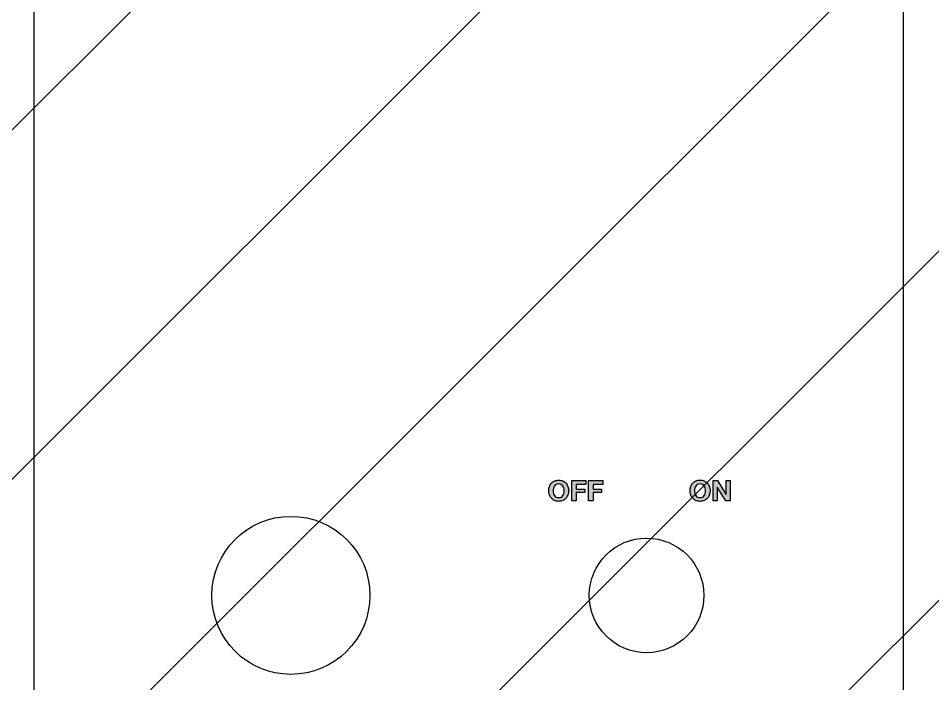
# Model space of a CAD drawing. Header units: millimetres. Extents: x 0 to 16408, y 0 to 11536.
# Drawn here: x 11345.4 to 11576.7, y 4565.7 to 4734.1 of the extents above; entities that cross this region are included whole.
import ezdxf

# ---------------------------------------------------------------- set-up
doc = ezdxf.new("R2010")
doc.units = ezdxf.units.MM
doc.header["$MEASUREMENT"] = 0
doc.linetypes.add('HIDDEN', pattern=[9.525, 6.35, -3.175])
doc.layers.get('0').update_dxf_attribs({"lineweight": 25})
doc.layers.add('DIM', color=3, linetype='Continuous', lineweight=9)
doc.layers.add('H', color=2, linetype='HIDDEN', lineweight=15)

msp = doc.modelspace()

# ---------------------------------------------------------------- hatches: boundary and pattern name
h = msp.add_hatch(color=256)
h.paths.add_polyline_path([(11489.655, 4611.98), (11489.655, 4617.117), (11493.266, 4617.117), (11493.266, 4616.168), (11490.784, 4616.168), (11490.784, 4614.981), (11492.935, 4614.981), (11492.935, 4614.103), (11490.784, 4614.103), (11490.784, 4611.98)])
h.paths.add_polyline_path([(11485.388, 4611.98), (11485.388, 4617.117), (11489, 4617.117), (11489, 4616.168), (11486.518, 4616.168), (11486.518, 4614.981), (11488.669, 4614.981), (11488.669, 4614.103), (11486.518, 4614.103), (11486.518, 4611.98)])
edge = h.paths.add_edge_path(flags=16)
edge.add_spline(control_points=[(11480.773, 4615.182), (11480.722, 4614.971), (11480.697, 4614.753), (11480.697, 4614.527), (11480.697, 4614.312), (11480.722, 4614.102), (11480.773, 4613.898)], knot_values=[14, 14, 14, 14, 15, 15, 15, 16, 16, 16, 16], degree=3, periodic=0)
edge.add_spline(control_points=[(11480.773, 4613.898), (11480.823, 4613.694), (11480.903, 4613.511), (11481.013, 4613.347), (11481.124, 4613.184), (11481.268, 4613.054), (11481.445, 4612.956)], knot_values=[0, 0, 0, 0, 1, 1, 1, 2, 2, 2, 2], degree=3, periodic=0)
edge.add_spline(control_points=[(11481.445, 4612.956), (11481.623, 4612.857), (11481.839, 4612.808), (11482.093, 4612.808), (11482.347, 4612.808), (11482.563, 4612.857), (11482.74, 4612.956)], knot_values=[2, 2, 2, 2, 3, 3, 3, 4, 4, 4, 4], degree=3, periodic=0)
edge.add_spline(control_points=[(11482.74, 4612.956), (11482.918, 4613.054), (11483.062, 4613.184), (11483.172, 4613.347)], knot_values=[4, 4, 4, 4, 5, 5, 5, 5], degree=3, periodic=0)
edge.add_spline(control_points=[(11483.172, 4613.347), (11483.282, 4613.511), (11483.363, 4613.694), (11483.413, 4613.898), (11483.463, 4614.102), (11483.489, 4614.312), (11483.489, 4614.527), (11483.489, 4614.753), (11483.463, 4614.971), (11483.413, 4615.182)], knot_values=[5, 5, 5, 5, 6, 6, 6, 7, 7, 7, 8, 8, 8, 8], degree=3, periodic=0)
edge.add_spline(control_points=[(11483.413, 4615.182), (11483.363, 4615.393), (11483.282, 4615.581), (11483.172, 4615.747)], knot_values=[8, 8, 8, 8, 9, 9, 9, 9], degree=3, periodic=0)
edge.add_spline(control_points=[(11483.172, 4615.747), (11483.062, 4615.912), (11482.918, 4616.044), (11482.74, 4616.143)], knot_values=[9, 9, 9, 9, 10, 10, 10, 10], degree=3, periodic=0)
edge.add_spline(control_points=[(11482.74, 4616.143), (11482.563, 4616.241), (11482.347, 4616.29), (11482.093, 4616.29), (11481.839, 4616.29), (11481.623, 4616.241), (11481.445, 4616.143)], knot_values=[10, 10, 10, 10, 11, 11, 11, 12, 12, 12, 12], degree=3, periodic=0)
edge.add_spline(control_points=[(11481.445, 4616.143), (11481.268, 4616.044), (11481.124, 4615.912), (11481.013, 4615.747), (11480.903, 4615.581), (11480.823, 4615.393), (11480.773, 4615.182)], knot_values=[12, 12, 12, 12, 13, 13, 13, 14, 14, 14, 14], degree=3, periodic=0)
edge = h.paths.add_edge_path()
edge.add_spline(control_points=[(11479.74, 4615.596), (11479.625, 4615.267), (11479.567, 4614.911), (11479.567, 4614.527), (11479.567, 4614.153), (11479.625, 4613.804), (11479.74, 4613.481), (11479.855, 4613.157), (11480.021, 4612.875), (11480.237, 4612.635)], knot_values=[-16, -16, -16, -16, -15, -15, -15, -14, -14, -14, -13, -13, -13, -13], degree=3, periodic=0)
edge.add_spline(control_points=[(11480.237, 4612.635), (11480.453, 4612.395), (11480.717, 4612.207), (11481.031, 4612.07), (11481.346, 4611.934), (11481.699, 4611.865), (11482.093, 4611.865), (11482.491, 4611.865), (11482.846, 4611.934), (11483.158, 4612.07), (11483.47, 4612.207), (11483.733, 4612.395), (11483.949, 4612.635)], knot_values=[-13, -13, -13, -13, -12, -12, -12, -11, -11, -11, -10, -10, -10, -9, -9, -9, -9], degree=3, periodic=0)
edge.add_spline(control_points=[(11483.949, 4612.635), (11484.165, 4612.875), (11484.33, 4613.157), (11484.445, 4613.481), (11484.561, 4613.804), (11484.618, 4614.153), (11484.618, 4614.527), (11484.618, 4614.911), (11484.561, 4615.267), (11484.445, 4615.596), (11484.33, 4615.925), (11484.165, 4616.211), (11483.949, 4616.455)], knot_values=[-9, -9, -9, -9, -8, -8, -8, -7, -7, -7, -6, -6, -6, -5, -5, -5, -5], degree=3, periodic=0)
edge.add_spline(control_points=[(11483.949, 4616.455), (11483.733, 4616.701), (11483.47, 4616.892), (11483.158, 4617.032)], knot_values=[-5, -5, -5, -5, -4, -4, -4, -4], degree=3, periodic=0)
edge.add_spline(control_points=[(11483.158, 4617.032), (11482.846, 4617.171), (11482.491, 4617.24), (11482.093, 4617.24), (11481.699, 4617.24), (11481.346, 4617.171), (11481.031, 4617.032)], knot_values=[-4, -4, -4, -4, -3, -3, -3, -2, -2, -2, -2], degree=3, periodic=0)
edge.add_spline(control_points=[(11481.031, 4617.032), (11480.717, 4616.892), (11480.453, 4616.701), (11480.237, 4616.455)], knot_values=[-2, -2, -2, -2, -1, -1, -1, -1], degree=3, periodic=0)
edge.add_spline(control_points=[(11480.237, 4616.455), (11480.021, 4616.211), (11479.855, 4615.925), (11479.74, 4615.596)], knot_values=[-1, -1, -1, -1, 0, 0, 0, 0], degree=3, periodic=0)
h = msp.add_hatch(color=256)
h.paths.add_polyline_path([(11521.157, 4617.122), (11521.157, 4611.985), (11522.215, 4611.985), (11522.215, 4615.424), (11522.229, 4615.424), (11524.366, 4611.985), (11525.496, 4611.985), (11525.496, 4617.122), (11524.438, 4617.122), (11524.438, 4613.676), (11524.424, 4613.676), (11522.28, 4617.122)])
edge = h.paths.add_edge_path(flags=16)
edge.add_spline(control_points=[(11516.542, 4615.187), (11516.492, 4614.976), (11516.466, 4614.757), (11516.466, 4614.532), (11516.466, 4614.316), (11516.492, 4614.106), (11516.542, 4613.903)], knot_values=[14, 14, 14, 14, 15, 15, 15, 16, 16, 16, 16], degree=3, periodic=0)
edge.add_spline(control_points=[(11516.542, 4613.903), (11516.592, 4613.699), (11516.672, 4613.515), (11516.783, 4613.352), (11516.893, 4613.189), (11517.037, 4613.058), (11517.214, 4612.96)], knot_values=[0, 0, 0, 0, 1, 1, 1, 2, 2, 2, 2], degree=3, periodic=0)
edge.add_spline(control_points=[(11517.214, 4612.96), (11517.392, 4612.862), (11517.608, 4612.813), (11517.862, 4612.813), (11518.116, 4612.813), (11518.332, 4612.862), (11518.51, 4612.96)], knot_values=[2, 2, 2, 2, 3, 3, 3, 4, 4, 4, 4], degree=3, periodic=0)
edge.add_spline(control_points=[(11518.51, 4612.96), (11518.687, 4613.058), (11518.831, 4613.189), (11518.941, 4613.352)], knot_values=[4, 4, 4, 4, 5, 5, 5, 5], degree=3, periodic=0)
edge.add_spline(control_points=[(11518.941, 4613.352), (11519.051, 4613.515), (11519.132, 4613.699), (11519.182, 4613.903), (11519.233, 4614.106), (11519.258, 4614.316), (11519.258, 4614.532), (11519.258, 4614.757), (11519.233, 4614.976), (11519.182, 4615.187)], knot_values=[5, 5, 5, 5, 6, 6, 6, 7, 7, 7, 8, 8, 8, 8], degree=3, periodic=0)
edge.add_spline(control_points=[(11519.182, 4615.187), (11519.132, 4615.398), (11519.051, 4615.586), (11518.941, 4615.752)], knot_values=[8, 8, 8, 8, 9, 9, 9, 9], degree=3, periodic=0)
edge.add_spline(control_points=[(11518.941, 4615.752), (11518.831, 4615.917), (11518.687, 4616.049), (11518.51, 4616.147)], knot_values=[9, 9, 9, 9, 10, 10, 10, 10], degree=3, periodic=0)
edge.add_spline(control_points=[(11518.51, 4616.147), (11518.332, 4616.245), (11518.116, 4616.295), (11517.862, 4616.295), (11517.608, 4616.295), (11517.392, 4616.245), (11517.214, 4616.147)], knot_values=[10, 10, 10, 10, 11, 11, 11, 12, 12, 12, 12], degree=3, periodic=0)
edge.add_spline(control_points=[(11517.214, 4616.147), (11517.037, 4616.049), (11516.893, 4615.917), (11516.783, 4615.752), (11516.672, 4615.586), (11516.592, 4615.398), (11516.542, 4615.187)], knot_values=[12, 12, 12, 12, 13, 13, 13, 14, 14, 14, 14], degree=3, periodic=0)
edge = h.paths.add_edge_path()
edge.add_spline(control_points=[(11515.509, 4615.601), (11515.394, 4615.272), (11515.336, 4614.916), (11515.336, 4614.532), (11515.336, 4614.158), (11515.394, 4613.809), (11515.509, 4613.485), (11515.625, 4613.162), (11515.79, 4612.88), (11516.006, 4612.64)], knot_values=[-16, -16, -16, -16, -15, -15, -15, -14, -14, -14, -13, -13, -13, -13], degree=3, periodic=0)
edge.add_spline(control_points=[(11516.006, 4612.64), (11516.222, 4612.4), (11516.486, 4612.212), (11516.801, 4612.075), (11517.115, 4611.938), (11517.469, 4611.87), (11517.862, 4611.87), (11518.26, 4611.87), (11518.615, 4611.938), (11518.927, 4612.075), (11519.239, 4612.212), (11519.503, 4612.4), (11519.719, 4612.64)], knot_values=[-13, -13, -13, -13, -12, -12, -12, -11, -11, -11, -10, -10, -10, -9, -9, -9, -9], degree=3, periodic=0)
edge.add_spline(control_points=[(11519.719, 4612.64), (11519.934, 4612.88), (11520.1, 4613.162), (11520.215, 4613.485), (11520.33, 4613.809), (11520.388, 4614.158), (11520.388, 4614.532), (11520.388, 4614.916), (11520.33, 4615.272), (11520.215, 4615.601), (11520.1, 4615.929), (11519.934, 4616.216), (11519.719, 4616.46)], knot_values=[-9, -9, -9, -9, -8, -8, -8, -7, -7, -7, -6, -6, -6, -5, -5, -5, -5], degree=3, periodic=0)
edge.add_spline(control_points=[(11519.719, 4616.46), (11519.503, 4616.705), (11519.239, 4616.897), (11518.927, 4617.036)], knot_values=[-5, -5, -5, -5, -4, -4, -4, -4], degree=3, periodic=0)
edge.add_spline(control_points=[(11518.927, 4617.036), (11518.615, 4617.175), (11518.26, 4617.245), (11517.862, 4617.245), (11517.469, 4617.245), (11517.115, 4617.175), (11516.801, 4617.036)], knot_values=[-4, -4, -4, -4, -3, -3, -3, -2, -2, -2, -2], degree=3, periodic=0)
edge.add_spline(control_points=[(11516.801, 4617.036), (11516.486, 4616.897), (11516.222, 4616.705), (11516.006, 4616.46)], knot_values=[-2, -2, -2, -2, -1, -1, -1, -1], degree=3, periodic=0)
edge.add_spline(control_points=[(11516.006, 4616.46), (11515.79, 4616.216), (11515.625, 4615.929), (11515.509, 4615.601)], knot_values=[-1, -1, -1, -1, 0, 0, 0, 0], degree=3, periodic=0)
at = {"layer": 'DIM'}
h = msp.add_hatch(dxfattribs=at)
h.set_pattern_fill('ANSI31', color=256, scale=350, style=0)
h.set_pattern_definition([(45, (-19163.366, -2190.005), (-30.93592, 30.93592), [])])
h.paths.add_polyline_path([(11169.331, 5386.066), (11169.331, 3313.066), (10738.546, 3313.066), (10738.546, 5100.001), (10069.331, 5100.001), (10069.331, 6563.066), (14009.331, 6563.066), (14009.331, 5100.001), (13340.115, 5100.001), (13340.115, 3313.066), (12909.331, 3313.066), (12909.331, 5386.066)])
edge = h.paths.add_edge_path(flags=16)
edge.add_line((12909.331, 3336.066), (12909.331, 3313.066))
edge.add_line((11169.331, 3336.066), (11169.331, 3313.066))
at = {"layer": 'H', "ltscale": 5}
h = msp.add_hatch(dxfattribs=at)
h.set_pattern_fill('ANSI31', color=256, scale=500, style=0)
h.set_pattern_definition([(45, (5319.3, 20778.49), (-44.19417, 44.19417), [])])
edge = h.paths.add_edge_path(flags=16)
edge.add_line((14059.331, 6563.066), (14009.331, 6563.066))
edge.add_line((14059.331, 6563.066), (14009.331, 6563.066))
edge = h.paths.add_edge_path()
edge.add_line((14059.331, 6563.066), (14009.331, 6563.066))
edge.add_line((14059.331, 6563.066), (14009.331, 6563.066))
edge.add_line((10069.331, 3313.066), (10069.331, 6563.066))
edge.add_line((10019.331, 3263.066), (10019.331, 6563.066))
edge.add_line((10069.331, 3313.066), (14009.331, 3313.066))
edge.add_line((10019.331, 3263.066), (14059.331, 3263.066))
edge.add_line((14059.331, 6563.066), (14009.331, 6563.066))
edge.add_line((14009.331, 5313.066), (14009.331, 5323.066))
edge.add_line((14009.331, 3313.066), (14009.331, 6563.066))
edge.add_line((14059.331, 3263.066), (14059.331, 6563.066))

# ---------------------------------------------------------------- linework, layer by layer
for p, q in [((11349.331, 4411.066), (11349.331, 5161.066)), ((11569.331, 4411.066), (11569.331, 5161.066)), ((11485.388, 4617.117), (11489, 4617.117)), ((11485.388, 4611.98), (11485.388, 4617.117)), ((11486.518, 4616.168), (11486.518, 4614.981)), ((11489, 4616.168), (11486.518, 4616.168)), ((11489, 4617.117), (11489, 4616.168)), ((11489.655, 4611.98), (11489.655, 4617.117)), ((11489.655, 4617.117), (11493.266, 4617.117)), ((11490.784, 4616.168), (11490.784, 4614.981)), ((11493.266, 4616.168), (11490.784, 4616.168)), ((11493.266, 4617.117), (11493.266, 4616.168)), ((11521.157, 4617.122), (11522.28, 4617.122)), ((11521.157, 4611.985), (11521.157, 4617.122)), ((11522.28, 4617.122), (11524.424, 4613.676)), ((11524.438, 4617.122), (11525.496, 4617.122)), ((11524.438, 4613.676), (11524.438, 4617.122)), ((11525.496, 4617.122), (11525.496, 4611.985)), ((11486.518, 4614.981), (11488.669, 4614.981)), ((11486.518, 4614.103), (11486.518, 4611.98)), ((11488.669, 4614.103), (11486.518, 4614.103)), ((11488.669, 4614.981), (11488.669, 4614.103)), ((11490.784, 4614.981), (11492.935, 4614.981)), ((11490.784, 4614.103), (11490.784, 4611.98)), ((11492.935, 4614.103), (11490.784, 4614.103)), ((11492.935, 4614.981), (11492.935, 4614.103)), ((11522.215, 4615.424), (11522.215, 4611.985)), ((11522.229, 4615.424), (11522.215, 4615.424)), ((11524.366, 4611.985), (11522.229, 4615.424)), ((11524.424, 4613.676), (11524.438, 4613.676)), ((11486.518, 4611.98), (11485.388, 4611.98)), ((11490.784, 4611.98), (11489.655, 4611.98)), ((11522.215, 4611.985), (11521.157, 4611.985)), ((11525.496, 4611.985), (11524.366, 4611.985))]:
    msp.add_line(p, q)
for centre, radius in [((11414.331, 4588.064), 20), ((11504.331, 4588.064), 14.5)]:
    msp.add_circle(centre, radius)
for points in [[(11479.74, 4615.596), (11479.855, 4615.925), (11480.021, 4616.211), (11480.237, 4616.455)], [(11480.237, 4616.455), (11480.453, 4616.701), (11480.717, 4616.892), (11481.031, 4617.032)], [(11483.172, 4615.747), (11483.062, 4615.912), (11482.918, 4616.044), (11482.74, 4616.143)], [(11483.158, 4617.032), (11483.47, 4616.892), (11483.733, 4616.701), (11483.949, 4616.455)], [(11515.509, 4615.601), (11515.625, 4615.929), (11515.79, 4616.216), (11516.006, 4616.46)], [(11516.006, 4616.46), (11516.222, 4616.705), (11516.486, 4616.897), (11516.801, 4617.036)], [(11518.941, 4615.752), (11518.831, 4615.917), (11518.687, 4616.049), (11518.51, 4616.147)], [(11518.927, 4617.036), (11519.239, 4616.897), (11519.503, 4616.705), (11519.719, 4616.46)], [(11483.413, 4615.182), (11483.363, 4615.393), (11483.282, 4615.581), (11483.172, 4615.747)], [(11519.182, 4615.187), (11519.132, 4615.398), (11519.051, 4615.586), (11518.941, 4615.752)], [(11482.74, 4612.956), (11482.918, 4613.054), (11483.062, 4613.184), (11483.172, 4613.347)], [(11518.51, 4612.96), (11518.687, 4613.058), (11518.831, 4613.189), (11518.941, 4613.352)]]:
    msp.add_open_spline(points, degree=3)
for points, knots in [([(11481.445, 4616.143), (11481.268, 4616.044), (11481.124, 4615.912), (11481.013, 4615.747), (11480.903, 4615.581), (11480.823, 4615.393), (11480.773, 4615.182)], [12, 12, 12, 12, 13, 13, 13, 14, 14, 14, 14]), ([(11481.031, 4617.032), (11481.346, 4617.171), (11481.699, 4617.24), (11482.093, 4617.24), (11482.491, 4617.24), (11482.846, 4617.171), (11483.158, 4617.032)], [2, 2, 2, 2, 3, 3, 3, 4, 4, 4, 4]), ([(11482.74, 4616.143), (11482.563, 4616.241), (11482.347, 4616.29), (11482.093, 4616.29), (11481.839, 4616.29), (11481.623, 4616.241), (11481.445, 4616.143)], [10, 10, 10, 10, 11, 11, 11, 12, 12, 12, 12]), ([(11483.949, 4616.455), (11484.165, 4616.211), (11484.33, 4615.925), (11484.445, 4615.596), (11484.561, 4615.267), (11484.618, 4614.911), (11484.618, 4614.527), (11484.618, 4614.153), (11484.561, 4613.804), (11484.445, 4613.481), (11484.33, 4613.157), (11484.165, 4612.875), (11483.949, 4612.635)], [5, 5, 5, 5, 6, 6, 6, 7, 7, 7, 8, 8, 8, 9, 9, 9, 9]), ([(11517.214, 4616.147), (11517.037, 4616.049), (11516.893, 4615.917), (11516.783, 4615.752), (11516.672, 4615.586), (11516.592, 4615.398), (11516.542, 4615.187)], [12, 12, 12, 12, 13, 13, 13, 14, 14, 14, 14]), ([(11516.801, 4617.036), (11517.115, 4617.175), (11517.469, 4617.245), (11517.862, 4617.245), (11518.26, 4617.245), (11518.615, 4617.175), (11518.927, 4617.036)], [2, 2, 2, 2, 3, 3, 3, 4, 4, 4, 4]), ([(11518.51, 4616.147), (11518.332, 4616.245), (11518.116, 4616.295), (11517.862, 4616.295), (11517.608, 4616.295), (11517.392, 4616.245), (11517.214, 4616.147)], [10, 10, 10, 10, 11, 11, 11, 12, 12, 12, 12]), ([(11519.719, 4616.46), (11519.934, 4616.216), (11520.1, 4615.929), (11520.215, 4615.601), (11520.33, 4615.272), (11520.388, 4614.916), (11520.388, 4614.532), (11520.388, 4614.158), (11520.33, 4613.809), (11520.215, 4613.485), (11520.1, 4613.162), (11519.934, 4612.88), (11519.719, 4612.64)], [5, 5, 5, 5, 6, 6, 6, 7, 7, 7, 8, 8, 8, 9, 9, 9, 9]), ([(11480.237, 4612.635), (11480.021, 4612.875), (11479.855, 4613.157), (11479.74, 4613.481), (11479.625, 4613.804), (11479.567, 4614.153), (11479.567, 4614.527), (11479.567, 4614.911), (11479.625, 4615.267), (11479.74, 4615.596)], [13, 13, 13, 13, 14, 14, 14, 15, 15, 15, 16, 16, 16, 16]), ([(11480.773, 4615.182), (11480.722, 4614.971), (11480.697, 4614.753), (11480.697, 4614.527), (11480.697, 4614.312), (11480.722, 4614.102), (11480.773, 4613.898)], [14, 14, 14, 14, 15, 15, 15, 16, 16, 16, 16]), ([(11480.773, 4613.898), (11480.823, 4613.694), (11480.903, 4613.511), (11481.013, 4613.347), (11481.124, 4613.184), (11481.268, 4613.054), (11481.445, 4612.956)], [0, 0, 0, 0, 1, 1, 1, 2, 2, 2, 2]), ([(11483.172, 4613.347), (11483.282, 4613.511), (11483.363, 4613.694), (11483.413, 4613.898), (11483.463, 4614.102), (11483.489, 4614.312), (11483.489, 4614.527), (11483.489, 4614.753), (11483.463, 4614.971), (11483.413, 4615.182)], [5, 5, 5, 5, 6, 6, 6, 7, 7, 7, 8, 8, 8, 8]), ([(11516.006, 4612.64), (11515.79, 4612.88), (11515.625, 4613.162), (11515.509, 4613.485), (11515.394, 4613.809), (11515.336, 4614.158), (11515.336, 4614.532), (11515.336, 4614.916), (11515.394, 4615.272), (11515.509, 4615.601)], [13, 13, 13, 13, 14, 14, 14, 15, 15, 15, 16, 16, 16, 16]), ([(11516.542, 4615.187), (11516.492, 4614.976), (11516.466, 4614.757), (11516.466, 4614.532), (11516.466, 4614.316), (11516.492, 4614.106), (11516.542, 4613.903)], [14, 14, 14, 14, 15, 15, 15, 16, 16, 16, 16]), ([(11516.542, 4613.903), (11516.592, 4613.699), (11516.672, 4613.515), (11516.783, 4613.352), (11516.893, 4613.189), (11517.037, 4613.058), (11517.214, 4612.96)], [0, 0, 0, 0, 1, 1, 1, 2, 2, 2, 2]), ([(11518.941, 4613.352), (11519.051, 4613.515), (11519.132, 4613.699), (11519.182, 4613.903), (11519.233, 4614.106), (11519.258, 4614.316), (11519.258, 4614.532), (11519.258, 4614.757), (11519.233, 4614.976), (11519.182, 4615.187)], [5, 5, 5, 5, 6, 6, 6, 7, 7, 7, 8, 8, 8, 8]), ([(11483.949, 4612.635), (11483.733, 4612.395), (11483.47, 4612.207), (11483.158, 4612.07), (11482.846, 4611.934), (11482.491, 4611.865), (11482.093, 4611.865), (11481.699, 4611.865), (11481.346, 4611.934), (11481.031, 4612.07), (11480.717, 4612.207), (11480.453, 4612.395), (11480.237, 4612.635)], [9, 9, 9, 9, 10, 10, 10, 11, 11, 11, 12, 12, 12, 13, 13, 13, 13]), ([(11481.445, 4612.956), (11481.623, 4612.857), (11481.839, 4612.808), (11482.093, 4612.808), (11482.347, 4612.808), (11482.563, 4612.857), (11482.74, 4612.956)], [2, 2, 2, 2, 3, 3, 3, 4, 4, 4, 4]), ([(11519.719, 4612.64), (11519.503, 4612.4), (11519.239, 4612.212), (11518.927, 4612.075), (11518.615, 4611.938), (11518.26, 4611.87), (11517.862, 4611.87), (11517.469, 4611.87), (11517.115, 4611.938), (11516.801, 4612.075), (11516.486, 4612.212), (11516.222, 4612.4), (11516.006, 4612.64)], [9, 9, 9, 9, 10, 10, 10, 11, 11, 11, 12, 12, 12, 13, 13, 13, 13]), ([(11517.214, 4612.96), (11517.392, 4612.862), (11517.608, 4612.813), (11517.862, 4612.813), (11518.116, 4612.813), (11518.332, 4612.862), (11518.51, 4612.96)], [2, 2, 2, 2, 3, 3, 3, 4, 4, 4, 4])]:
    msp.add_open_spline(points, degree=3, knots=knots)

doc.saveas('drawing.dxf')
